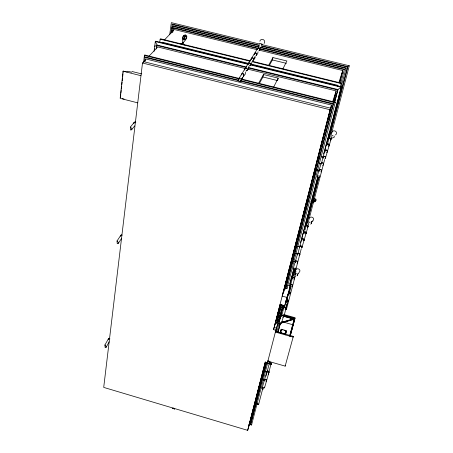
<?xml version="1.0" encoding="UTF-8"?>
<svg xmlns="http://www.w3.org/2000/svg" width="453" height="453" viewBox="0 0 453 453"><rect width="100%" height="100%" fill="white"/><g stroke="black" fill="none" stroke-linecap="round" stroke-linejoin="round"><path stroke-width="0.68" d="M264.677 387.332L264.388 387.089L263.391 387.66A1.127 0.844 18.3 0 0 262.094 388.164A1.127 0.844 18.3 0 0 262.966 389.291L264.677 387.332L266.494 380.979M182.417 43.658L182.355 43.369L182.055 44.196M182.661 43.715L182.327 44.094M183.884 39.932L184.229 37.203L185.351 35.413L186.223 36.336L186.155 38.046L185.186 39.536L183.884 39.932L183.012 39.003L183.08 37.293L184.048 35.81L185.351 35.413M184.847 36.336L184.852 37.356L184.235 38.216M281.607 322.757L281.324 322.423L280.299 322.91A1.189 0.94 17.6 0 0 278.918 323.499A1.189 0.94 17.6 0 0 279.824 324.733L281.494 323.029L283.357 316.709M182.474 44.06L182.836 44.151L182.48 44.083M183.074 42.661L182.791 42.678L183.12 42.893M137.735 102.854L120.164 98.363L123.063 71.2L127.112 71.936L127.769 71.257L131.597 72.22L132.242 71.546L141.766 73.935M120.458 97.429L120.753 94.643M120.9 93.256L121.2 90.47M121.347 89.077L121.647 86.291M121.795 84.898L122.095 82.112M122.242 80.719L122.542 77.939M122.689 76.546L122.99 73.76M123.137 72.367L123.284 70.974M240.164 80.532L333.408 103.68L285.549 288.918L284.382 288.595L331.573 105.113L146.257 59.06L142.497 63.007L103.709 387.4L247.689 430.35L265.526 361.902M143.59 62.367L144.416 55.453L144.835 55.023L239.354 78.465M144.581 57.095L144.835 55.023M144.626 61.653L145.13 57.469L145.543 57.038L238.793 80.187M145.039 61.217L145.209 59.824M154.06 51.387L155.305 41.557L155.69 41.166L248.233 63.89M154.535 50.283L154.711 48.879M154.977 46.778L155.158 45.374M156.24 48.935L156.687 45.425L157.072 45.028L246.823 67.112M156.8 47.129L157.072 45.028L155.305 41.557L247.972 64.32M159.722 42.593L160.164 39.185L160.538 38.799L250.577 60.866M169.722 34.553L171.342 22.65L259.971 44.128M170.764 33.545L172.344 24.111L259.365 45.215M171.296 31.789L171.483 30.391M171.676 28.998L171.868 27.599M171.806 32.525L173.006 25.917L258.867 46.761M172.14 32.225L172.333 30.827M172.621 28.72L173.006 25.917M172.752 32.271L173.669 27.729L258.023 48.228M181.007 43.652C179.977 44.615 181.868 42.854 182.372 43.986M183.029 43.681L182.627 44.587L182.265 44.496M182.933 44.66L183.272 44.269C183.363 42.486 183.069 45.391 182.276 44.439M184.609 44.598L183.284 44.213L184.609 44.598L184.269 44.989L184.614 44.536M241.862 79.456L242.276 77.474M245.634 72.016L245.158 74.507M248.714 67.429L248.408 69.19M248.646 67.961L249.003 66.115M251.862 62.299L251.557 64.037M255.033 56.727L254.563 59.128L255.084 56.648M258.04 51.835L257.576 54.207M117.055 240.939L117.225 243.629A1.195 0.951 32.4 0 0 118.465 242.961A1.195 0.951 32.4 0 0 117.452 241.676L117.055 240.939L120.543 235.69M259.365 83.477L262.972 76.976L263.476 74.519L278.187 78.142L277.791 79.988M269.427 65.328L272.417 59.943L272.91 57.582L286.896 60.991L282.915 68.828M104.966 344.892L105.102 347.502A1.093 0.804 28.5 0 0 106.228 346.981A1.093 0.804 28.5 0 0 105.294 345.86L104.966 344.892L108.29 339.065M278.731 321.222L280.888 313.731L282.242 314.11M314.977 201.183L315.452 199.377L314.229 199.246L312.808 199.869L312.021 200.883L312.332 201.687L313.561 201.811L314.977 201.183L315.758 200.181L315.452 199.377M247.689 430.35L265.192 362.224L269.269 363.391L267.361 362.989M268.046 360.707L267.412 362.864L275.854 330.277L273.567 329.631L330.067 109.756L331.573 105.113M248.346 428.096L265.305 362.111M280.011 304.909L274.195 327.525L276.477 328.17L275.475 332.038M282.474 295.311L330.571 108.199L143.76 61.682M273.567 329.631L280.214 304.807M250.962 418.855L250.299 421.432L250.685 420.101M251.29 417.57L252.944 411.143M253.108 410.503L260.186 382.995M265.481 362.4L260.356 382.332L262.53 374.971M277.247 316.675L276.222 320.65L277.44 316.67M277.587 315.356L280.141 305.43M317.225 161.268L284.382 288.595M327.672 120.668L317.4 160.594L318.646 156.642M327.847 119.988L331.539 105.64M283.697 292.225L284.201 290.271M284.535 288.969L285.537 285.062M333.3 102.287L336.171 90.911L247.655 69.105M333.431 102.016L335.724 93.137M333.906 101.104L334.965 96.999M335.322 95.628L335.849 93.573M266.591 362.338L250.492 424.699L266.63 362.298M276.806 322.785L281.534 304.461L276.806 322.785L279.071 323.425L276.851 331.964M285.549 288.918L333.408 103.68M334.597 102.321L337.938 89.535L341.466 86.789L250.294 64.4M339.597 82.814L342.779 70.515L259.586 50.277M334.574 102.525L337.938 89.535L248.187 67.452M339.654 82.899L342.479 71.993M248.833 424.218L251.54 425.022L268.204 360.741M275.752 331.539L277.706 324.008L275.441 323.368M279.507 321.834L278.374 321.517L282.74 304.773M285.747 288.25L286.913 288.572L335.248 102.248L241.409 78.975M278.98 321.12L280.464 315.418L280.894 315.543M279.014 321.081L279.716 318.38L279.031 320.718M340.769 83.273L344.439 69.224L260.084 48.726M279.586 319.535L283.227 305.356L278.703 320.616M279.58 319.716L280.113 317.689M280.464 316.336L283.102 306.177M279.416 321.251L280.985 315.192M340.282 86.925L341.302 83.103L252.638 61.37M289.767 283.946L291.698 276.523L291.115 278.516M293.567 269.439L292.491 273.64L294.575 274.212L294.405 274.79L292.321 274.218M300.509 242.797L303 233.233M303.34 231.998L307.983 214.105M308.323 212.887L311.171 201.964M311.885 199.235L313.861 191.562M314.195 190.362L317.423 177.899M323.652 153.992L326.29 143.941M326.319 143.748L327.915 137.633M328.255 136.41L329.682 130.843M330.039 129.564L332.893 118.607M333.227 117.259L337.893 99.434M338.181 98.239L346.098 67.939L260.928 47.259M262.655 388.974L258.561 404.597L256.523 404.002M265.996 376.081L269.892 361.143M282.276 313.516L284.201 306.12M289.484 286.019L293.787 269.597M297.678 254.597L317.717 177.848M321.551 163.069L341.466 86.789M279.988 304.654L284.665 305.956L290.226 286.013L289.207 289.92M287.525 296.653L287.174 296.556L285.39 303.391L285.735 303.487L290.254 287.293L289.909 287.196M290.475 285.492L292.791 276.63M293.759 273.063L293.929 272.485L296.013 273.057L295.843 273.635L293.759 273.063L294.829 268.974M304.988 230.124L312.474 201.494M313.187 198.765L318.714 177.638M327.627 143.556L347.762 66.648L261.421 45.713M293.929 272.485L294.801 269.156M306.709 223.612L312.423 201.778M313.312 198.363L318.844 177.208M329.558 136.257L347.762 66.648M290.254 287.293L285.735 303.487M268.267 374.523L271.29 363M286.092 306.545L286.624 304.45M294.971 272.774L301.177 249.116M308 223.119L313.567 201.913M314.461 198.493L324.693 159.496M330.798 136.24L349.291 65.776L261.347 44.462M284.235 315.135L287.944 301.013L287.757 301.653M280.175 332.649L281.183 329.835M295.294 275.775L286.358 309.665L286.528 309.065M295.486 274.994L295.843 273.635M280.99 330.605L281.347 329.252L286.132 330.605L285.588 332.632M282.451 333.459L280.718 332.706L284.909 333.895L283.646 333.793M267.859 361.149L285.158 366.126L285.35 365.395M293.329 336.398L293.142 337.111L275.39 332.083L275.594 331.381L293.329 336.398L285.158 366.126M285.56 334.393L286.324 331.522L285.911 331.409M289.66 336.228L294.382 318.663L289.778 335.571M290.214 335.984L294.886 318.561M290.113 336.047L295.113 317.717L283.601 314.49M290.141 335.967L294.761 319.025M285.407 334.841L286.324 331.522M284.846 334.133L285.843 330.537L283.991 330.277M285.107 334.291L286.132 330.605M280.656 332.949L281.675 329.365L282.802 329.937M297.576 275.305L298.08 273.419M311.313 223.493L311.879 221.511L311.607 221.947L312.898 221.03M280.084 332.729L280.934 329.767M266.619 380.548L268.918 372.508M280.294 332.932L281.347 329.252M258.759 403.906L258.561 404.597L257.196 403.561M262.094 388.164L264.359 380.356M264.478 379.925L266.806 371.902M251.54 425.022L251.755 424.285M285.583 302.717L286.171 300.696M286.959 298.006L287.547 295.985M284.665 305.956L286.636 299.207M287.032 297.853L288.017 294.478L288.906 294.795L291.126 286.33L287.644 285.101M302.049 247.157L304.037 240.339M304.139 239.982L306.069 233.352M306.171 233.012L308.051 226.562M257.978 391.573L259.767 385.509M255.237 402.224L257.032 396.12M279.229 321.16L281.058 314.926L280.622 314.807M253.136 410.486L255.249 403.283M249.813 423.085L250.135 421.981M279.071 323.425L279.274 322.734L277.01 322.1M263.199 371.296L264.767 365.979M278.374 321.517L278.578 320.832L279.711 321.149M275.854 330.277L277.706 324.008M325.554 157.689L327.343 151.681M327.434 151.37L329.167 145.543M329.257 145.237L330.945 139.581M286.913 288.572L287.111 287.91M293.114 268.918A1.246 1.031 16.7 0 1 294.575 268.25L295.917 268.034L294.054 270.248A1.246 1.031 16.7 0 1 293.114 268.918L295.197 261.885M295.311 261.5L297.451 254.286M278.267 312.706L279.654 308.085M275.594 322.853L275.9 321.828M285.707 284.41L282.185 296.092L286.896 297.4M289.076 270.684L291.081 264.071M286.211 281.823L287.831 276.472M294.784 248.64L296.019 244.58M317.066 176.846A1.336 1.189 14.2 0 1 318.657 176.036C321.109 174.926 319.405 178.142 318.057 178.335A1.336 1.189 14.2 0 1 317.066 176.846L318.957 170.617M319.065 170.271L321.001 163.895M328.606 138.884L327.451 138.488M297.593 237.576L299.631 230.917M303.119 216.109L304.116 212.87M304.518 211.574L305.112 209.631M306.296 203.748L307.746 199.065M310.107 188.935L311.941 183.04M313.425 176.047L315.537 169.292M335.248 102.248L335.09 102.752L241.126 79.445M341.302 83.103L341.16 83.556L252.032 61.71M346.098 67.939L345.967 68.352L260.69 47.644M321.064 146.506L321.879 143.929M324.076 134.637L324.926 131.976M327.881 120.022L329.127 116.138M344.439 69.224L344.308 69.643L259.846 49.111M332.712 101.591L336.171 90.911M337.576 86.58L337.972 85.351L250.809 63.952M338.912 82.452L342.779 70.515M238.454 79.281L238.193 79.847A1.387 1.285 36.8 0 0 239.28 81.461A1.387 1.285 36.8 0 0 240.854 80.509C242.145 78.386 239.314 76.846 238.454 79.281L241.438 74.49M130.351 127.083L130.487 129.971A1.314 1.116 40.3 0 0 131.851 129.128A1.314 1.116 40.3 0 0 130.758 127.65L130.351 127.083L134.077 122.565M273.708 86.97L278.187 78.142M258.561 83.335L263.476 74.519M268.601 65.317L272.91 57.582M106.172 347.185L109.196 341.839M240.747 80.827L243.85 75.77M241.613 74.213L244.818 69.066M244.982 68.799L248.085 63.816M248.25 63.556L251.256 58.731M251.409 58.477L254.326 53.799M254.478 53.556L257.304 49.02M118.397 243.204L121.472 238.533M315.758 200.181L314.291 201.189L313.584 201.081L315.124 200.747M131.619 129.666L134.711 125.877M183.459 42.605L183.199 42.554M148.89 56.291L157.763 46.959L245.594 68.596M164.428 39.955L174.331 29.541L256.834 49.609M297.921 273.601L299.207 272.542M259.58 43.771L260.084 43.482A1.206 0.991 24.2 0 1 261.29 43.777L261.675 44.275M258.391 47.305L258.895 47.016A1.212 0.985 24.1 0 1 260.101 47.31L260.486 47.814M260.322 48.879L259.818 49.162M183.012 39.003L184.19 38.171M331.143 136.676L331.454 137.231A1.166 1.025 52.1 0 1 331.171 138.307L330.933 138.459L333.952 137.452A1.161 1.025 51.9 0 0 334.235 136.376L333.923 135.821M311.426 200.226L314.348 198.799L315.803 198.952L316.239 200.09L315.129 201.517L313.442 202.259L310.673 201.755M312.332 201.687L313.601 201.121M347.36 66.625L349.291 65.776M280.413 323.317L294.212 319.28M281.262 322.389L293.697 318.753L293.601 319.105L281.823 322.547L294.308 318.929L283.657 315.939M330.005 136.228L329.49 136.461A1.166 1.025 52.2 0 0 329.206 137.536M332.791 135.379L332.275 135.611A1.161 1.025 52 0 0 331.981 136.087M309.954 221.987L309.478 222.163A1.093 0.9 45.7 0 0 309.212 222.576M307.27 223.052L306.794 223.233A1.093 0.9 45.9 0 0 306.5 223.901M310.571 224.076L311.047 223.901A1.093 0.9 45.7 0 0 311.296 222.961L311.001 222.446M296.273 273.855L295.826 274.003A1.053 0.827 43.9 0 0 295.549 274.62M293.657 275.033L293.21 275.181A1.053 0.827 44 0 0 292.983 276.053M296.879 275.826L297.327 275.679A1.053 0.827 43.9 0 0 297.559 274.812L297.276 274.32M184.892 36.382L186.223 36.336M182.916 42.588L183.171 42.695M312.021 200.883L313.584 201.081M183.335 42.463L183.108 42.52M182.989 42.52L183.289 42.627M172.004 24.462L259.127 45.594M261.188 46.093L347.632 67.061M172.667 26.274L258.629 47.146M173.329 28.086L257.785 48.613M272.417 59.943L286.375 63.352M180.996 43.715L182.366 44.049M182.667 44.343L182.967 44.417M160.164 39.185L249.977 61.206M162.276 42.22L248.754 63.448M250.028 64.83L341.319 87.253M156.687 45.425L245.866 67.378M248.612 68.052L337.785 90.005M262.972 76.976L277.661 80.6M144.416 55.453L239.75 79.099M145.13 57.469L238.505 80.657M239.875 81.002L333.249 104.19M142.497 63.007L330.067 109.756M123.063 71.2L140.979 75.696M122.259 98.607L124.139 99.088M321.194 156.687L323.046 157.163L321.16 156.795M319.189 163.188L321.069 163.675L319.155 163.301M317.117 169.892L319.031 170.385L317.083 170.005M297.983 246.194L299.676 246.777L297.372 246.16M295.775 253.561L297.525 254.037L295.735 253.686M293.499 261.143L295.277 261.63L294.054 261.432M292.094 275.084L293.136 275.367L292.966 275.951L291.925 275.662M282.185 307.406L283.482 307.91L281.477 307.349M283.436 315.107L294.948 318.334M283.057 315.486L294.824 318.787M283.635 316.024L292.955 318.64M283.567 316.296L294.654 319.405M279.812 315.424L281.132 315.939L279.773 315.56M281.845 321.653L293.153 324.835M264.988 371.075L266.845 371.76L264.948 371.211M263.159 379.699L264.399 380.214L263.119 379.841M184.048 35.81L184.779 36.359M294.665 275.503L294.948 275.99A1.053 0.827 44 0 1 294.716 276.862M308.323 223.516L308.618 224.025A1.093 0.9 45.9 0 1 308.368 224.971M312.808 199.869L313.623 201.03M184.303 38.199L185.186 39.536M257.395 49.722A1.263 1.2 40.8 0 1 258.057 48.233A1.263 1.2 40.8 0 1 259.643 48.839A1.263 1.2 40.8 0 1 259.252 50.43M241.489 74.87A1.365 1.274 37.3 0 1 242.48 73.567A1.365 1.274 37.3 0 1 244.025 74.394A1.365 1.274 37.3 0 1 243.572 75.979M241.33 74.807A1.365 1.274 37.2 0 1 243.369 74.082A1.365 1.274 37.2 0 1 243.403 76.257M262.434 44.207A2.486 2.373 42.6 0 1 261.806 44.134M259.88 41.206A2.486 2.373 42.6 0 1 263.346 39.649A2.486 2.373 42.6 0 1 264.105 43.46M254.354 54.184A1.28 1.212 40 0 1 255.299 52.939A1.28 1.212 40 0 1 256.749 53.714A1.28 1.212 40 0 1 256.307 55.226M254.269 54.745A1.285 1.212 39.9 0 1 255.045 53.211A1.285 1.212 39.9 0 1 256.641 54.06A1.285 1.212 39.9 0 1 255.866 55.6M251.29 59.111A1.302 1.229 39.2 0 1 252.355 57.837A1.302 1.229 39.2 0 1 253.793 58.85A1.302 1.229 39.2 0 1 252.978 60.3M244.767 70.045A1.348 1.257 37.8 0 1 245.458 68.488A1.348 1.257 37.8 0 1 247.145 69.133A1.348 1.257 37.8 0 1 246.743 70.81M246.438 70.94A1.348 1.257 37.8 0 1 246.104 70.985M251.2 59.688A1.302 1.229 39.2 0 1 252.089 58.103A1.302 1.229 39.2 0 1 253.663 59.213A1.302 1.229 39.2 0 1 252.497 60.6M248.125 64.196A1.325 1.24 38.5 0 1 249.207 62.91A1.325 1.24 38.5 0 1 250.668 63.935A1.325 1.24 38.5 0 1 249.841 65.402M246.908 70.538A1.342 1.257 37.9 0 1 246.602 70.674M244.88 69.111A1.342 1.257 37.9 0 1 246.732 68.301A1.342 1.257 37.9 0 1 247.162 70.328M248.034 64.785A1.325 1.24 38.5 0 1 248.827 63.21A1.325 1.24 38.5 0 1 250.475 64.088A1.325 1.24 38.5 0 1 249.682 65.662M257.179 49.637A1.263 1.2 40.8 0 1 258.221 48.392A1.263 1.2 40.8 0 1 259.614 49.377A1.263 1.2 40.8 0 1 258.816 50.793M264.829 380.786A1.116 0.838 18.2 0 1 264.795 379.518A1.116 0.838 18.2 0 1 266.398 379.818A1.116 0.838 18.2 0 1 266.154 381.03M264.393 380.803A1.116 0.838 18.2 0 1 264.988 379.824A1.116 0.838 18.2 0 1 266.381 380.384A1.116 0.838 18.2 0 1 266.03 381.46M266.964 372.559A1.099 0.832 18.1 0 1 267.264 371.42A1.099 0.832 18.1 0 1 268.759 371.851A1.099 0.832 18.1 0 1 268.459 372.989M269.292 363.476A1.082 0.827 18 0 1 270.696 362.802A1.082 0.827 18 0 1 271.149 364.218M267.089 372.14A1.099 0.832 18.1 0 1 267.31 371.035A1.099 0.832 18.1 0 1 268.759 371.301A1.099 0.832 18.1 0 1 268.788 372.457M268.578 372.57A1.099 0.832 18.1 0 1 268.323 372.638M269.348 364.32A1.082 0.827 18 0 1 269.728 363.153A1.082 0.827 18 0 1 271.205 363.748A1.082 0.827 18 0 1 270.571 364.807M292.366 278.153A1.099 0.9 16.7 0 1 292.893 277.111A1.099 0.9 16.7 0 1 294.252 277.485A1.099 0.9 16.7 0 1 294.201 278.657M293.986 278.788A1.099 0.9 16.7 0 1 293.731 278.867M281.375 316.398A1.178 0.934 17.4 0 1 281.709 315.118A1.178 0.934 17.4 0 1 283.312 315.565A1.178 0.934 17.4 0 1 282.972 316.851M281.07 316.319A1.178 0.934 17.4 0 1 281.959 315.435A1.178 0.934 17.4 0 1 283.289 316.132A1.178 0.934 17.4 0 1 282.853 317.259M295.701 270.039A2.163 1.789 16.3 0 1 298.77 269.082A2.163 1.789 16.3 0 1 299.371 271.964M295.996 271.426A2.163 1.789 16.3 0 1 295.758 270.979M290.384 285.577A1.11 0.906 16.9 0 1 290.707 284.331A1.11 0.906 16.9 0 1 292.225 284.75A1.11 0.906 16.9 0 1 291.902 285.996M289.099 291.624A1.127 0.917 17 0 1 289.761 293.397M290.152 285.713A1.116 0.906 16.9 0 1 290.684 284.665A1.116 0.906 16.9 0 1 292.066 285.045A1.116 0.906 16.9 0 1 292.009 286.222M283.606 308.77A1.161 0.929 17.3 0 1 283.94 307.496A1.161 0.929 17.3 0 1 285.515 307.938A1.161 0.929 17.3 0 1 285.186 309.206M289.28 292.043A1.127 0.917 17 0 1 289.648 293.77M286.885 299.207A1.144 0.923 17.2 0 1 287.949 300.679M285.526 308.674A1.161 0.929 17.3 0 1 285.028 308.889M283.72 308.374A1.161 0.929 17.3 0 1 283.895 307.185A1.161 0.929 17.3 0 1 285.362 307.276A1.161 0.929 17.3 0 1 285.69 308.493M286.483 299.609A1.144 0.923 17.2 0 1 287.445 301.381M292.383 278.737A1.099 0.9 16.7 0 1 292.706 277.502A1.099 0.9 16.7 0 1 294.207 277.91A1.099 0.9 16.7 0 1 293.878 279.144M305.962 226.149A1.144 0.98 15.6 0 1 306.522 225.016A1.144 0.98 15.6 0 1 307.944 225.396A1.144 0.98 15.6 0 1 307.876 226.659M295.679 262.519A1.229 1.019 16.5 0 1 295.599 261.047A1.229 1.019 16.5 0 1 297.315 261.126A1.229 1.019 16.5 0 1 297.395 262.598M297.281 262.983A1.229 1.025 16.5 0 1 297.038 263.136M295.226 262.423A1.229 1.025 16.5 0 1 296.483 261.183A1.229 1.025 16.5 0 1 297.462 262.774M313.051 220.486A2.254 1.942 15.1 0 1 312.604 220.781M309.439 218.006A2.254 1.942 15.1 0 1 312.457 217.383A2.254 1.942 15.1 0 1 313.391 220.096M304.274 233.386A1.161 0.985 15.8 0 1 304.144 232.032A1.161 0.985 15.8 0 1 305.673 231.913A1.161 0.985 15.8 0 1 306.069 233.244M303.98 233.516A1.161 0.985 15.8 0 1 304.337 232.163A1.161 0.985 15.8 0 1 305.922 232.587A1.161 0.985 15.8 0 1 305.565 233.941M301.868 239.377A1.178 0.997 16 0 1 303.674 238.907A1.178 0.997 16 0 1 303.629 240.577M299.501 255.367A1.212 1.014 16.4 0 1 299.263 255.52M297.479 254.818A1.212 1.014 16.4 0 1 298.72 253.589A1.212 1.014 16.4 0 1 299.682 255.164M301.919 240.498A1.178 0.997 16 0 1 302.191 239.178A1.178 0.997 16 0 1 303.759 239.416A1.178 0.997 16 0 1 303.759 240.781M301.766 247.604A1.195 1.002 16.2 0 1 301.534 247.757M299.744 246.54A1.195 1.002 16.2 0 1 301.302 245.922A1.195 1.002 16.2 0 1 301.941 247.4M297.921 254.914A1.212 1.014 16.3 0 1 297.848 253.459A1.212 1.014 16.3 0 1 299.535 253.533A1.212 1.014 16.3 0 1 299.614 254.988M299.665 247.429A1.195 1.002 16.2 0 1 300.339 246.239A1.195 1.002 16.2 0 1 301.84 246.823A1.195 1.002 16.2 0 1 301.426 248.119M305.99 226.726A1.144 0.98 15.6 0 1 306.256 225.43A1.144 0.98 15.6 0 1 307.785 225.656A1.144 0.98 15.6 0 1 307.78 226.993M307.553 227.146A1.144 0.98 15.6 0 1 307.281 227.236M328.629 138.975A1.223 1.116 11.8 0 1 329.603 137.882A1.223 1.116 11.8 0 1 330.979 138.612A1.223 1.116 11.8 0 1 330.48 139.96M319.088 170.889A1.319 1.178 13.8 0 1 320.469 169.428A1.319 1.178 13.8 0 1 321.494 171.217M321.29 171.455A1.319 1.178 13.8 0 1 321.03 171.642M319.122 171.517A1.319 1.178 13.8 0 1 319.541 169.903A1.319 1.178 13.8 0 1 321.347 170.373A1.319 1.178 13.8 0 1 320.928 171.981M331.743 133.029A2.407 2.203 10.8 0 1 333.668 130.86A2.407 2.203 10.8 0 1 336.375 132.299A2.407 2.203 10.8 0 1 335.39 134.966M326.873 145.215A1.24 1.127 12.3 0 1 328.187 143.811A1.24 1.127 12.3 0 1 329.144 145.509M328.952 145.741A1.24 1.127 12.3 0 1 328.702 145.923M326.783 145.515A1.24 1.127 12.3 0 1 327.513 144.167A1.24 1.127 12.3 0 1 329.071 144.767A1.24 1.127 12.3 0 1 328.612 146.223M325.016 151.342A1.257 1.138 12.7 0 1 325.752 149.977A1.257 1.138 12.7 0 1 327.332 150.589A1.257 1.138 12.7 0 1 326.873 152.061M320.967 164.196A1.297 1.166 13.5 0 1 322.106 163.046A1.297 1.166 13.5 0 1 323.521 164.031A1.297 1.166 13.5 0 1 322.632 165.351M325.056 151.931A1.257 1.138 12.7 0 1 325.464 150.368A1.257 1.138 12.7 0 1 327.191 150.809A1.257 1.138 12.7 0 1 326.777 152.372M323.238 157.938A1.274 1.149 13.1 0 1 323.646 156.359A1.274 1.149 13.1 0 1 325.396 156.812A1.274 1.149 13.1 0 1 324.982 158.386M321.069 163.867A1.297 1.161 13.5 0 1 322.813 162.808A1.297 1.161 13.5 0 1 323.3 164.728M323.142 158.256A1.28 1.149 13.1 0 1 323.459 156.732A1.28 1.149 13.1 0 1 325.169 156.965A1.28 1.149 13.1 0 1 325.146 158.527M328.589 139.558A1.223 1.116 11.8 0 1 329.308 138.222A1.223 1.116 11.8 0 1 330.849 138.816A1.223 1.116 11.8 0 1 330.396 140.254M120.719 235.837A1.178 0.94 32.5 0 1 121.931 234.914M120.481 236.189A1.178 0.94 32.5 0 1 121.982 235.379M134.099 123.108A1.291 1.104 40.7 0 1 135.747 122.084M133.856 123.403A1.291 1.104 40.6 0 1 135.781 122.57M108.46 339.099A1.082 0.798 28.5 0 1 109.824 338.453M108.239 339.49A1.082 0.798 28.5 0 1 109.841 338.997M174.337 408.861L174.246 409.24A1.065 0.764 23.3 0 0 173.374 408.176A1.065 0.764 23.3 0 0 172.219 408.634L173.408 408.21L174.337 408.861M186.778 36.144L186.698 38.177L185.543 39.949L183.533 42.333L182.74 42.14L182.536 37.163L183.691 35.391L185.537 34.83L186.778 36.144M280.464 315.475L279.184 320.905L280.464 315.481M280.288 323.493L278.012 332.208L280.316 323.476"/></g></svg>
